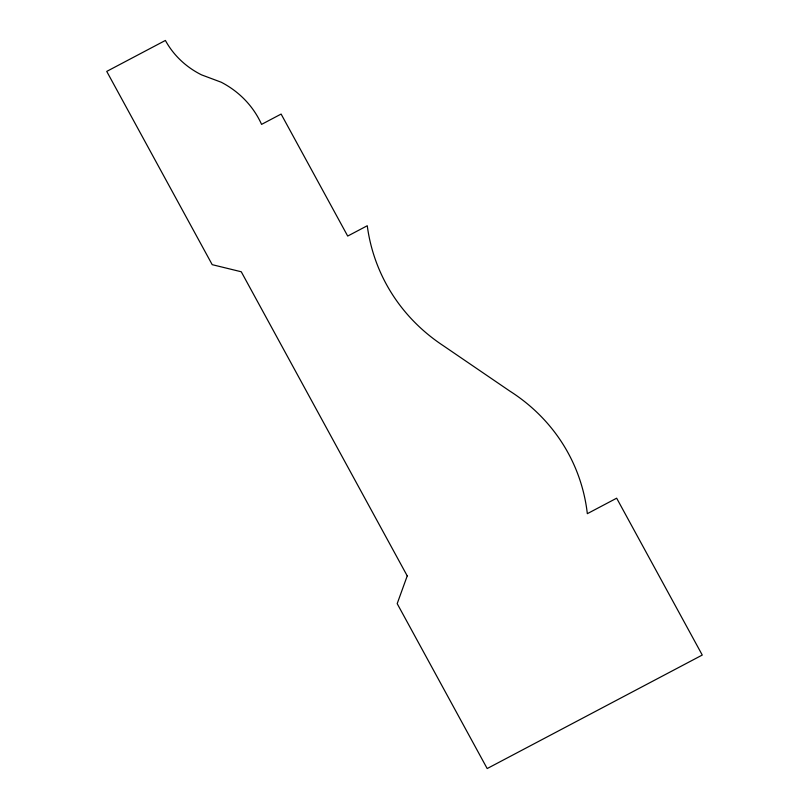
<?xml version="1.0" encoding="UTF-8"?>
<svg xmlns="http://www.w3.org/2000/svg" width="809" height="809" viewBox="0 0 809 809"><rect width="100%" height="100%" fill="white"/><g stroke="black" fill="none" stroke-linecap="round" stroke-linejoin="round"><path stroke-width="1.21" d="M407.23 575.897L397.189 603.645L487.18 768.55L702.263 655.047L616.66 498.192L587.334 513.675A204.637 183.613 -24.5 0 0 509.731 391.03L443.261 345.676A207.994 186.626 -24.5 0 1 367.256 225.751L347.698 236.066L281.117 114.069L261.57 124.384A105.817 94.946 -24.5 0 0 221.251 82.235L201.542 74.863A98.567 88.434 -24.5 0 1 165.39 40.45L106.737 71.404L212.201 264.664L241.264 271.773L407.23 575.897"/></g></svg>
